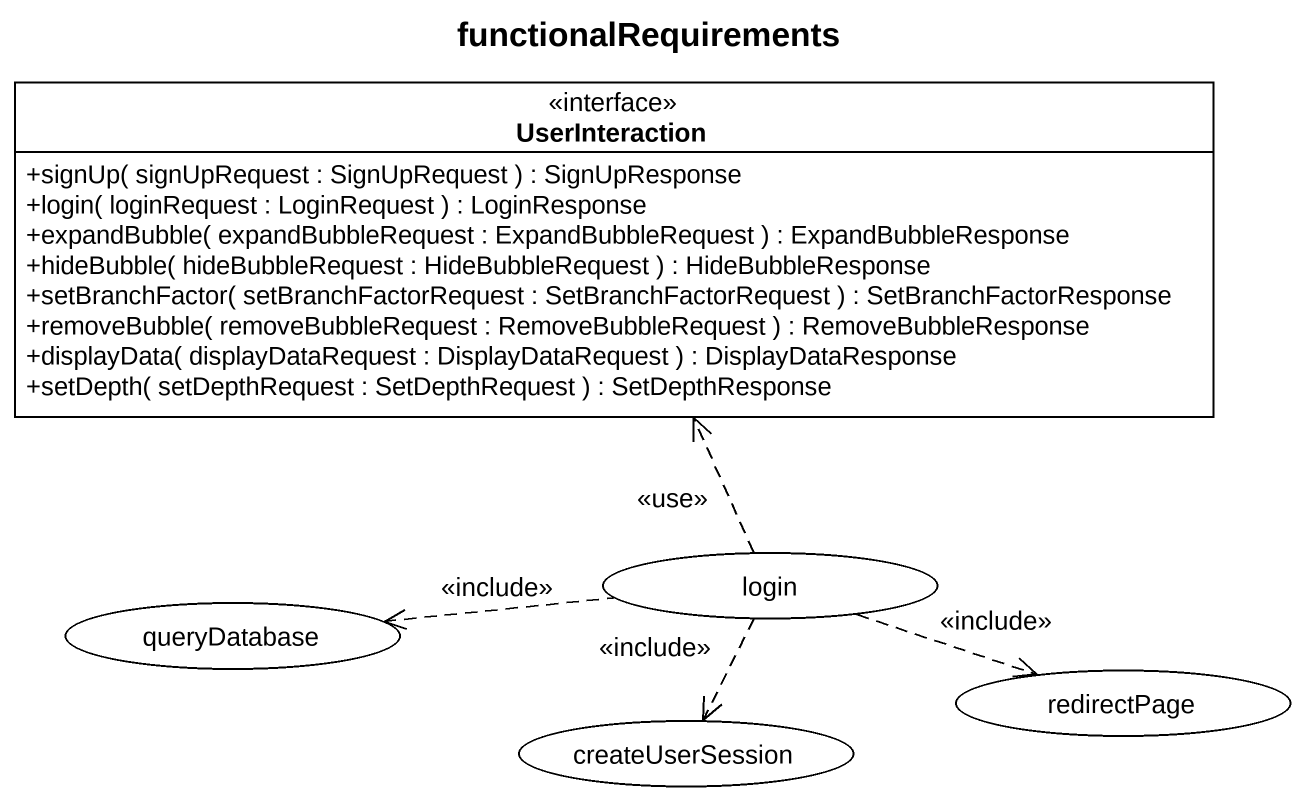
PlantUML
@startuml
title functionalRequirements
allowmixing
hide circle
hide empty members
skinparam classAttributeIconSize 0
interface UserInteraction {
  +signUp( signUpRequest : SignUpRequest ) : SignUpResponse
  +login( loginRequest : LoginRequest ) : LoginResponse
  +expandBubble( expandBubbleRequest : ExpandBubbleRequest ) : ExpandBubbleResponse
  +hideBubble( hideBubbleRequest : HideBubbleRequest ) : HideBubbleResponse
  +setBranchFactor( setBranchFactorRequest : SetBranchFactorRequest ) : SetBranchFactorResponse
  +removeBubble( removeBubbleRequest : RemoveBubbleRequest ) : RemoveBubbleResponse
  +displayData( displayDataRequest : DisplayDataRequest ) : DisplayDataResponse
  +setDepth( setDepthRequest : SetDepthRequest ) : SetDepthResponse
}
usecase queryDatabase
usecase login
usecase redirectPage
usecase createUserSession
login .up.> UserInteraction : <<use>>
login .left.> queryDatabase : <<include>>
login .right.> redirectPage : <<include>>
login ..> createUserSession : <<include>>
@enduml
